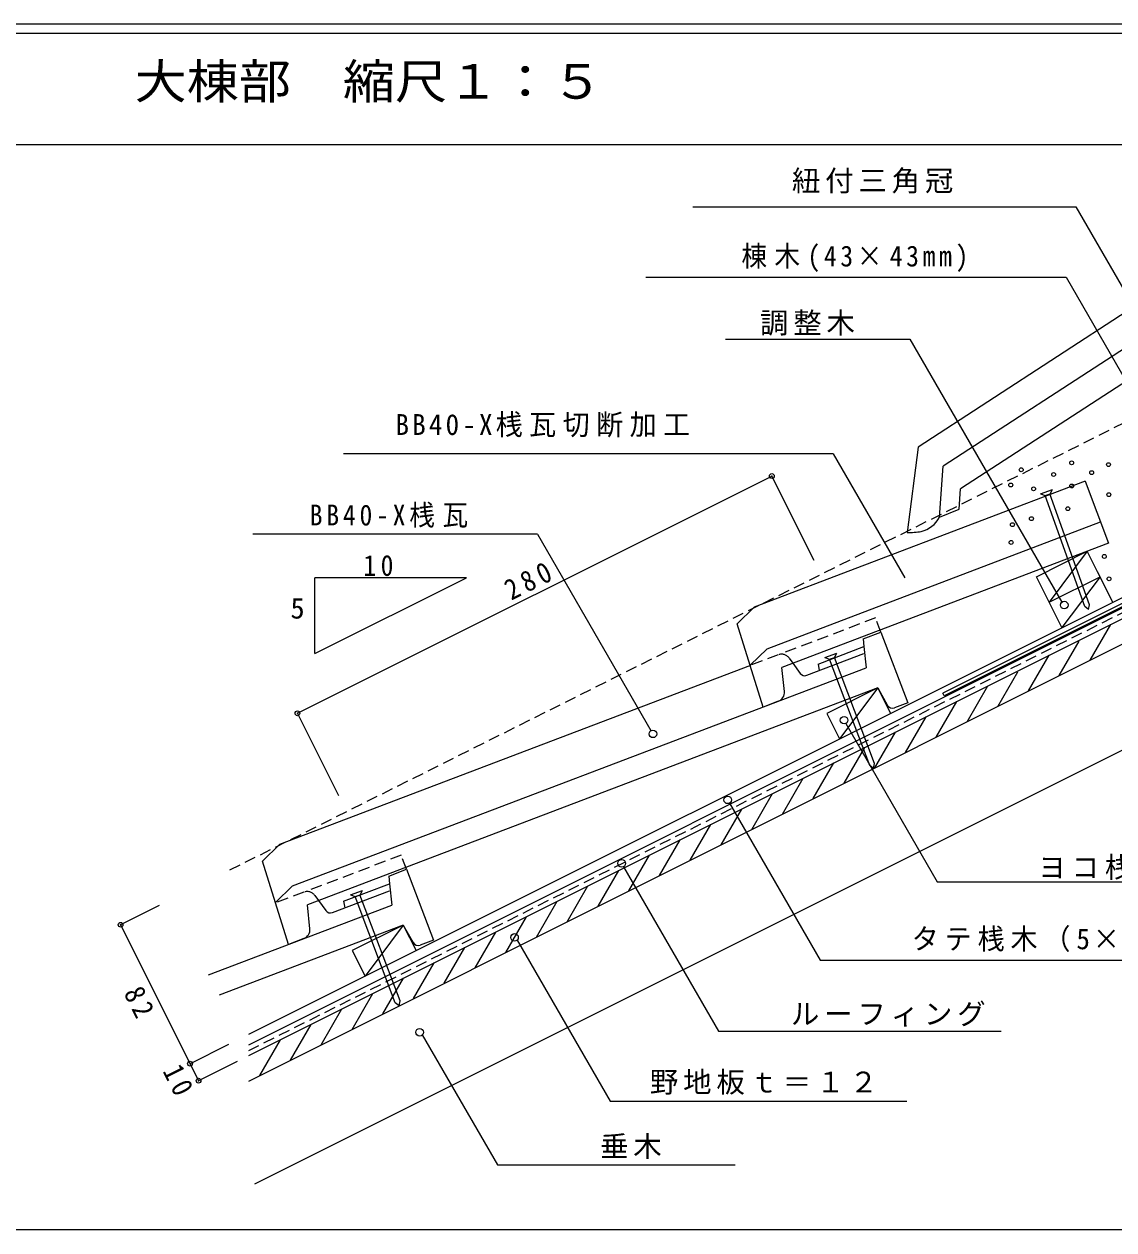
# Model space of a CAD drawing. Units: millimetres, scale not verified. Extents: x -2040 to -50, y -944 to 1841.
# Drawn here: x -1190 to -615, y 1204 to 1841 of the extents above; entities that cross this region are included whole.
import ezdxf
from ezdxf.enums import TextEntityAlignment as Align

# ---------------------------------------------------------------- set-up
doc = ezdxf.new("R2010")
doc.units = ezdxf.units.MM
doc.header["$LTSCALE"] = 5
doc.header["$PDMODE"] = 32
doc.header["$PDSIZE"] = 2.5
doc.linetypes.add('DASHED1', pattern=[1.8, 1.2, -0.6])
for name, color, linetype in [('4-0', 7, 'Continuous'), ('4-1', 4, 'Continuous'), ('4-2', 7, 'DASHED1'), ('4-3', 6, 'Continuous'), ('4-4', 6, 'DASHED1'), ('4-5', 2, 'Continuous'), ('4-6', 3, 'Continuous'), ('4-B', 2, 'Continuous')]:
    doc.layers.add(name, color=color, linetype=linetype)
doc.layers.add('4-7', color=6, linetype='Continuous', lineweight=18)
doc.styles.add('ＭＳ ゴシック', font='')
doc.styles.get('ＭＳ ゴシック').set_extended_font_data('MS Gothic')

msp = doc.modelspace()

# ---------------------------------------------------------------- linework, layer by layer
at = {"layer": '4-0'}
for p, q in [((-50.483, 1840.537), (-2040.483, 1840.537)), ((-837.426, 1744.186), (-635.313, 1744.186)), ((-635.313, 1744.186), (-598.082, 1679.699)), ((-862.253, 1707.035), (-640.386, 1707.035)), ((-640.386, 1707.035), (-602.507, 1641.427)), ((-763.344, 1613.715), (-1021.817, 1613.715)), ((-763.344, 1613.715), (-725.564, 1548.279)), ((-1046.164, 1476.831), (-795.725, 1602.051)), ((-773.456, 1557.514), (-795.725, 1602.051)), ((-653.876, 1592.711), (-647.58, 1594.962)), ((-653.876, 1592.711), (-651.413, 1591.796)), ((-630.501, 1533.247), (-651.43, 1591.79)), ((-651.413, 1591.796), (-648.882, 1592.701)), ((-648.882, 1592.701), (-647.58, 1594.962)), ((-919.373, 1571.293), (-1069.699, 1571.293)), ((-919.373, 1571.293), (-859.553, 1467.681)), ((-1036.991, 1508.386), (-1036.991, 1548.386)), ((-590.079, 1545.134), (-705.425, 1487.46)), ((-588.377, 1544.308), (-704.754, 1486.119)), ((-628.484, 1531.597), (-630.501, 1533.247)), ((-627.728, 1504.848), (-616.838, 1523.709)), ((-643.961, 1496.732), (-633.482, 1514.882)), ((-767.677, 1506.205), (-761.421, 1508.566)), ((-762.683, 1506.282), (-761.421, 1508.566)), ((-767.677, 1506.205), (-765.198, 1505.334)), ((-744.08, 1449.31), (-765.215, 1505.328)), ((-765.198, 1505.334), (-762.683, 1506.282)), ((-660.194, 1488.615), (-649.305, 1507.476)), ((-676.428, 1480.498), (-665.948, 1498.65)), ((-692.661, 1472.382), (-681.771, 1491.243)), ((-708.894, 1464.265), (-698.005, 1483.126)), ((-704.754, 1486.119), (-705.425, 1487.46)), ((-1024.353, 1433.209), (-1046.164, 1476.831)), ((-756.695, 1471.422), (-708.488, 1387.924)), ((-725.127, 1456.148), (-714.238, 1475.009)), ((-741.361, 1448.032), (-730.471, 1466.893)), ((-757.593, 1439.915), (-746.704, 1458.777)), ((-773.827, 1431.798), (-762.938, 1450.66)), ((-742.034, 1447.695), (-744.08, 1449.31)), ((-790.06, 1423.682), (-779.17, 1442.543)), ((-806.293, 1415.566), (-795.404, 1434.426)), ((-822.526, 1407.449), (-811.637, 1426.31)), ((-818.084, 1429.381), (-770.274, 1346.572)), ((-838.759, 1399.332), (-827.87, 1418.193)), ((-854.992, 1391.216), (-844.103, 1410.077)), ((-871.226, 1383.099), (-860.336, 1401.96)), ((-887.459, 1374.983), (-876.569, 1393.844)), ((-874.092, 1395.874), (-823.947, 1309.02)), ((-708.488, 1387.924), (-481.587, 1387.924)), ((-1018.117, 1380.982), (-1011.861, 1383.343)), ((-1018.117, 1380.982), (-1015.637, 1380.111)), ((-1015.637, 1380.111), (-1013.123, 1381.059)), ((-1013.123, 1381.059), (-1011.861, 1383.343)), ((-903.692, 1366.866), (-892.803, 1385.727)), ((-1119.153, 1375.412), (-1139.506, 1365.236)), ((-994.52, 1324.089), (-1015.654, 1380.104)), ((-919.925, 1358.75), (-909.036, 1377.611)), ((-936.158, 1350.633), (-925.269, 1369.494)), ((-1139.506, 1365.236), (-1102.858, 1291.935)), ((-952.391, 1342.517), (-941.502, 1361.378)), ((-930.137, 1357.134), (-881.117, 1272.228)), ((-968.625, 1334.4), (-957.735, 1353.261)), ((-984.858, 1326.283), (-973.969, 1345.144)), ((-770.274, 1346.572), (-550.287, 1346.572)), ((-1001.091, 1318.167), (-990.201, 1337.028)), ((-1017.324, 1310.05), (-1006.434, 1328.911)), ((-992.474, 1322.475), (-994.52, 1324.089)), ((-1033.557, 1301.934), (-1022.668, 1320.795)), ((-1049.79, 1293.817), (-1038.901, 1312.678)), ((-1066.024, 1285.7), (-1055.134, 1304.561)), ((-980.229, 1307.078), (-940.622, 1238.476)), ((-823.947, 1309.02), (-674.62, 1309.02)), ((-1078.011, 1293.123), (-1098.364, 1282.947)), ((-881.117, 1272.228), (-724.441, 1272.228)), ((-940.622, 1238.476), (-815.083, 1238.476))]:
    msp.add_line(p, q, dxfattribs=at)
at = {"layer": '4-0', "color": 2}
msp.add_line((-55.483, 1835.537), (-2035.483, 1835.537), dxfattribs=at)
at = {"layer": '4-0', "color": 4}
for p, q in [((-55.483, 1776.819), (-2035.483, 1776.819)), ((-55.483, 1204.218), (-2035.483, 1204.218))]:
    msp.add_line(p, q, dxfattribs=at)
at = {"layer": '4-0'}
for points in [[(-820.27, 1674.354), (-722.796, 1674.354), (-642.631, 1535.502)], [(-628.484, 1531.597), (-627.97, 1534.153), (-648.898, 1592.695)], [(-1036.991, 1508.386), (-956.991, 1548.386), (-1036.991, 1548.386)], [(-742.034, 1447.695), (-741.564, 1450.26), (-762.7, 1506.276)], [(-992.474, 1322.475), (-992.005, 1325.039), (-1013.139, 1381.053)], [(-1082.504, 1302.111), (-1102.858, 1291.935), (-1098.364, 1282.947)]]:
    msp.add_lwpolyline(points, dxfattribs=at)
for centre in [(-641.357, 1533.95), (-757.594, 1473.208), (-858.498, 1465.981), (-819.019, 1431.149), (-874.991, 1397.66), (-931.557, 1358.542), (-981.649, 1308.486)]:
    msp.add_circle(centre, 2, dxfattribs=at)
at = {"layer": '4-1'}
for p, q in [((-629.201, 1562.334), (-649.315, 1535.477)), ((-623.756, 1551.441), (-629.202, 1562.333)), ((-649.317, 1535.476), (-622.483, 1548.892)), ((-622.483, 1548.892), (-642.608, 1522.06)), ((-619.031, 1541.99), (-623.756, 1551.441)), ((-615.775, 1535.477), (-623.756, 1551.441)), ((-1071.866, 1307.43), (-606.104, 1540.311)), ((-649.315, 1535.477), (-654.041, 1544.927)), ((-1071.866, 1296.195), (-589.228, 1537.514)), ((-1071.866, 1301.84), (-603.868, 1535.839)), ((-642.607, 1522.061), (-650.589, 1538.025)), ((-1071.866, 1282.779), (-589.228, 1524.098)), ((-739.83, 1490.264), (-766.736, 1476.811)), ((-739.83, 1490.264), (-760.01, 1463.359)), ((-739.83, 1490.264), (-733.104, 1476.811)), ((-766.736, 1476.811), (-760.01, 1463.359)), ((-1068.696, 1228.463), (-589.228, 1468.197)), ((-990.27, 1365.041), (-1017.175, 1351.588)), ((-990.27, 1365.041), (-1010.45, 1338.136)), ((-990.27, 1365.041), (-983.543, 1351.588)), ((-1017.175, 1351.588), (-1010.45, 1338.136))]:
    msp.add_line(p, q, dxfattribs=at)
for points in [[(-608.066, 1689.034), (-718.48, 1617.265), (-724.228, 1572.264)], [(-650.589, 1538.025), (-656.035, 1548.917), (-629.202, 1562.333)]]:
    msp.add_lwpolyline(points, dxfattribs=at)
for centre in [(-637.456, 1609.038), (-664.075, 1605.361), (-646.983, 1602.847), (-626.875, 1603.853), (-617.984, 1608.063), (-669.605, 1597.318), (-637.432, 1596.815), (-657.54, 1595.307), (-617.826, 1592.219), (-639.462, 1584.79), (-658.693, 1579.544), (-668.721, 1576.383), (-669.416, 1567.003), (-620.195, 1559.618), (-617.709, 1547.809)]:
    msp.add_circle(centre, 1.018, dxfattribs=at)
for centre, radius, start, end in [((-720.352, 1587.274), 14.879, 283.71675, 331.89326), ((-723.28, 1609.245), 36.992, 268.53052, 280.05005)]:
    msp.add_arc(centre, radius, start, end, dxfattribs=at)
at = {"layer": '4-2'}
msp.add_line((-609.738, 1630.117), (-1083.179, 1393.398), dxfattribs=at)
at = {"layer": '4-3'}
for p, q in [((-630.405, 1599.277), (-805.111, 1532.857)), ((-630.405, 1599.277), (-617.981, 1566.599)), ((-798.273, 1510.925), (-622.257, 1577.845)), ((-617.981, 1566.599), (-790.414, 1501.043)), ((-805.111, 1532.857), (-814.08, 1524.084)), ((-800.367, 1480.098), (-814.08, 1524.084)), ((-747.529, 1516.156), (-747.11, 1512.037)), ((-798.273, 1510.927), (-807.243, 1502.154)), ((-777.274, 1496.874), (-747.175, 1508.317)), ((-806.968, 1502.141), (-1055.55, 1407.633)), ((-784.635, 1503.264), (-780.783, 1497.925)), ((-771.32, 1502.832), (-770.716, 1499.367)), ((-1048.712, 1385.702), (-745.966, 1500.804)), ((-789.121, 1488.349), (-790.414, 1501.043)), ((-739.83, 1490.264), (-1040.854, 1375.82)), ((-739.83, 1490.264), (-734.597, 1481.037)), ((-792.327, 1483.154), (-800.367, 1480.098)), ((-723.952, 1482.356), (-730.912, 1479.71)), ((-1055.55, 1407.633), (-1064.519, 1398.86)), ((-1050.806, 1354.875), (-1064.519, 1398.86)), ((-997.969, 1390.933), (-997.549, 1386.813)), ((-1048.713, 1385.704), (-1057.682, 1376.931)), ((-1027.713, 1371.651), (-997.614, 1383.094)), ((-1093.017, 1338.85), (-996.405, 1375.581)), ((-1039.56, 1363.126), (-1040.854, 1375.82)), ((-1035.075, 1378.041), (-1031.222, 1372.702)), ((-1021.76, 1377.609), (-1021.155, 1374.144)), ((-990.27, 1365.041), (-1087.523, 1328.067)), ((-990.27, 1365.041), (-985.036, 1355.814)), ((-1042.767, 1357.931), (-1050.806, 1354.875)), ((-974.391, 1357.132), (-981.351, 1354.487))]:
    msp.add_line(p, q, dxfattribs=at)
for points in [[(-747.529, 1516.156), (-738.157, 1519.72), (-723.952, 1482.356)], [(-771.32, 1502.832), (-747.11, 1512.037), (-745.966, 1500.804)], [(-997.969, 1390.933), (-988.597, 1394.497), (-974.391, 1357.132)], [(-1021.76, 1377.609), (-997.549, 1386.813), (-996.405, 1375.581)]]:
    msp.add_lwpolyline(points, dxfattribs=at)
for centre, radius, start, end in [((-778.343, 1499.686), 3.008, 215.81526, 290.81528), ((-794.109, 1487.841), 5.013, 290.81651, 5.81651), ((-794.109, 1487.841), 5.013, 290.81651, 5.81651), ((-731.981, 1482.522), 3.008, 209.56142, 290.81528), ((-731.981, 1482.522), 3.008, 209.56142, 290.81528), ((-1028.782, 1374.462), 3.008, 215.81526, 290.81528), ((-1044.548, 1362.618), 5.013, 290.81651, 5.81651), ((-1044.548, 1362.618), 5.013, 290.81651, 5.81651), ((-982.42, 1357.298), 3.008, 209.56142, 290.81528), ((-982.42, 1357.298), 3.008, 209.56142, 290.81528)]:
    msp.add_arc(centre, radius, start, end, dxfattribs=at)
at = {"layer": '4-4'}
for p, q in [((-1071.866, 1298.844), (-589.228, 1540.698)), ((-740.988, 1527.164), (-788.73, 1509.013)), ((-738.157, 1519.72), (-740.988, 1527.164)), ((-792.403, 1507.678), (-806.968, 1502.141)), ((-786.556, 1505.926), (-784.635, 1503.264)), ((-991.427, 1401.941), (-1039.17, 1383.79)), ((-988.597, 1394.497), (-991.427, 1401.941)), ((-1042.843, 1382.455), (-1057.407, 1376.918)), ((-1036.995, 1380.702), (-1035.075, 1378.041))]:
    msp.add_line(p, q, dxfattribs=at)
for centre in [(-790.622, 1502.991), (-1041.061, 1377.768)]:
    msp.add_arc(centre, 5.013, 35.8165, 110.81651, dxfattribs=at)
at = {"layer": '4-6'}
for p, q in [((-605.584, 1672.034), (-705.228, 1607.265)), ((-598.652, 1658.649), (-696.086, 1595.317)), ((-707.228, 1580.265), (-705.228, 1607.265)), ((-696.881, 1584.578), (-696.086, 1595.317)), ((-707.228, 1580.265), (-696.881, 1584.578))]:
    msp.add_line(p, q, dxfattribs=at)
at = {"layer": '4-7', "color": 7}
for p in [(-795.724, 1602.051), (-1046.163, 1476.832), (-1139.506, 1365.236), (-1102.858, 1291.935), (-1098.364, 1282.947)]:
    msp.add_point(p, dxfattribs=at)

# ---------------------------------------------------------------- texts
at = {"layer": '4-5', "style": 'ＭＳ ゴシック'}
msp.add_text('5', height=11, dxfattribs=at).set_placement((-1049.839, 1523.528), align=Align.BOTTOM_LEFT)
at = {"layer": '4-5', "char_height": 11, "attachment_point": 7, "style": 'ＭＳ ゴシック'}
for s, insert in [('\\T1.17;紐付三角冠', (-785.123, 1751.131)), ('\\T1.29;\\W0.9;棟木(43×43mm)', (-811.77, 1709.719)), ('\\T1.17;調整木', (-801.982, 1676.093)), ('\\T1.24;\\W0.95;BB40-X桟瓦切断加工', (-994.366, 1622.382)), ('\\T1.3;\\W0.9;BB40-X桟瓦', (-1039.642, 1574.768)), ('\\T1.36;\\W0.9;10', (-1011.369, 1549.185)), ('\\T1.23;\\W0.95;ヨコ桟木（15×30mm）', (-654.962, 1388.644)), ('\\T1.22;\\W0.95;タテ桟木（5×50mm）', (-721.881, 1350.874)), ('\\T1.17;ルーフィング', (-785.654, 1311.54)), ('\\T1.17;野地板ｔ＝１２', (-860.094, 1275.525)), ('\\T1.17;垂木', (-886.391, 1241.644))]:
    msp.add_mtext(s, dxfattribs=dict(at, insert=insert))
for s, insert, rotation in [('\\T1.38;\\W0.9;280', (-933.242, 1536.087), 26.565), ('\\T1.36;\\W0.9;82', (-1138.232, 1329.145), 296.564), ('\\T1.36;\\W0.9;10', (-1117.661, 1288), 296.564)]:
    msp.add_mtext(s, dxfattribs=dict(at, insert=insert, rotation=rotation))
at = {"layer": '4-B', "style": 'ＭＳ ゴシック', "width": 1.1}
msp.add_text('大棟部  縮尺１：５', height=18.33, dxfattribs=at).set_placement((-1132.098, 1795.66), align=Align.BOTTOM_LEFT)

doc.saveas('drawing.dxf')
